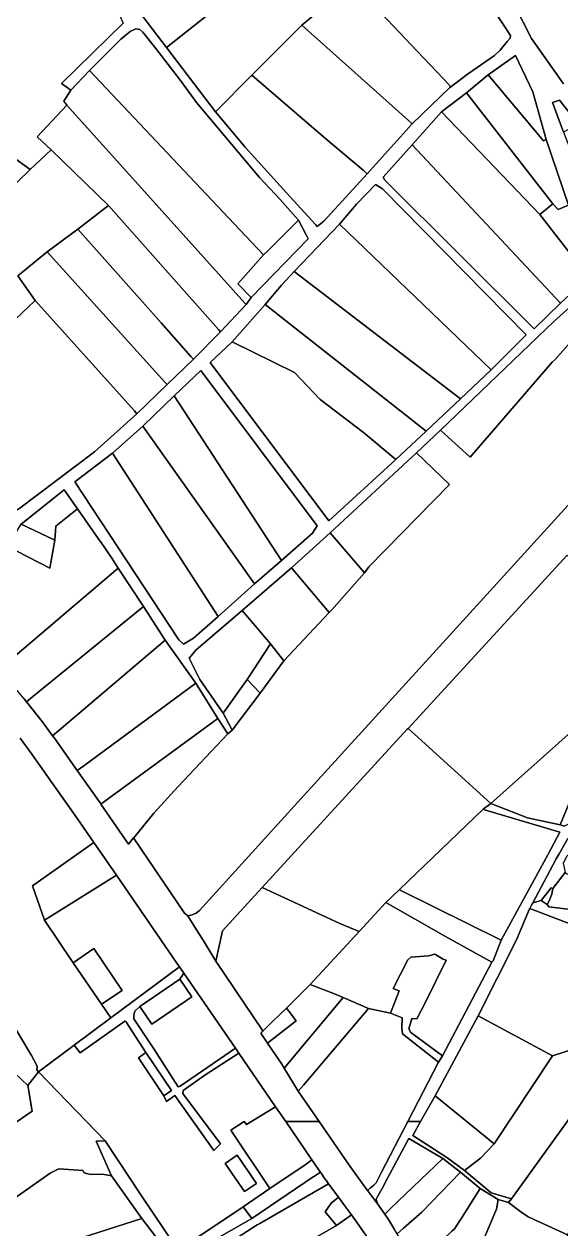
# Model space of a CAD drawing. Extents: x 542555 to 550520, y 1840485 to 1846995.
# Drawn here: x 548382 to 548772, y 1843922 to 1844796 of the extents above; entities that cross this region are included whole.
import ezdxf

# ---------------------------------------------------------------- set-up
doc = ezdxf.new("R2010")
doc.units = 0
doc.layers.add('Level 30', color=7, linetype='Continuous')

msp = doc.modelspace()

# ---------------------------------------------------------------- linework, layer by layer
at = {"layer": 'Level 30'}
for points in [[(548270.3579, 1844916.3852), (548387.16, 1844973.96), (548401.13, 1844937.68), (548445.18, 1844875.36), (548426.84, 1844860.87), (548431.92, 1844845.03), (548453.73, 1844797.1), (548409.08, 1844753.36), (548415.88, 1844748.44), (548410.89, 1844740.61), (548412.83, 1844737.5), (548391.33, 1844714.56), (548401.62, 1844705.17), (548386.25, 1844690.91), (548357.63, 1844711.41)], [(548737.99, 1844810.13), (548750.2, 1844786.08), (548773.53, 1844753.09)], [(548773.53, 1844753.09), (548750.2, 1844786.08), (548737.99, 1844810.13)], [(548377.96, 1844444.38), (548432.96, 1844485.99), (548463.85, 1844513.7), (548485.79, 1844534.79), (548504.77, 1844553.3), (548524.51, 1844573.1), (548543.1, 1844592.89), (548546.7, 1844598.06), (548588.14, 1844640.71), (548586.7171, 1844643.4617), (548581.19, 1844654.15), (548571.53, 1844665.12), (548567.738, 1844669.2004), (548552.86, 1844685.21), (548507.18, 1844739.53), (548495.38, 1844755.41), (548477.46, 1844778.78), (548468.07, 1844790.59), (548465.97, 1844792.51), (548462.94, 1844792.9), (548458.9, 1844790.93), (548452.19, 1844785.48), (548429.4, 1844762.83), (548415.88, 1844748.44), (548409.08, 1844753.36), (548453.73, 1844797.1)], [(548791.73, 1844603.44), (548766.5, 1844580.57), (548684.07, 1844501.7), (548666.77, 1844485.26), (548603.98, 1844427.27), (548575.91, 1844401.78), (548540.23, 1844370.85), (548506.88, 1844342.45), (548501.7, 1844336.28), (548509.42, 1844320.93), (548526.51, 1844296.29), (548532.5309, 1844284.945), (548532.99, 1844284.08), (548529.92, 1844281.53), (548522.55, 1844292.62), (548506.6, 1844318.28), (548484.22, 1844349.36), (548468.65, 1844373.88), (548450.14, 1844401.57), (548445.57, 1844408.96), (548437.44, 1844420.87), (548437.42, 1844420.84), (548420.76, 1844444.74), (548411.08, 1844458.5), (548379.74, 1844433.43)], [(548801.35, 1844474.28), (548580.4834, 1844231.5052), (548509.19, 1844153.14), (548506.77, 1844151.39), (548503.88, 1844150.01), (548500.76, 1844149.43), (548498.31, 1844151.17), (548461.43, 1844205.92), (548461.53, 1844206.04), (548476.09, 1844223.9), (548493.64, 1844243.24), (548529.92, 1844281.53), (548532.99, 1844284.08), (548553.18, 1844310.93), (548570.38, 1844334.45), (548603.43, 1844369.49), (548605.1827, 1844371.4454), (548629.11, 1844398.14), (548632.26, 1844402.6), (548690.69, 1844462.34), (548666.77, 1844485.26), (548684.07, 1844501.7), (548705.63, 1844482.08), (548765.19, 1844551.04), (548767.46, 1844552.96), (548793.21, 1844582.37)], [(548776.21, 1844411.02), (548660.74, 1844285.17), (548659.88, 1844284.83), (548554.64, 1844169.98), (548525.84, 1844138.56), (548521.2, 1844116.54), (548511.8326, 1844131.6132), (548508.2612, 1844137.3598), (548500.76, 1844149.43), (548503.88, 1844150.01), (548506.77, 1844151.39), (548509.19, 1844153.14), (548580.4834, 1844231.5052), (548801.35, 1844474.28)], [(548381.9, 1844306.78), (548383.63, 1844304.6), (548394.94, 1844290.36), (548402.65, 1844280.04), (548403.99, 1844278.24), (548420.51, 1844254.76), (548437.07, 1844231.23), (548437.62, 1844230.43), (548457.66, 1844201.45), (548461.43, 1844205.92), (548498.31, 1844151.17), (548500.76, 1844149.43), (548508.2612, 1844137.3598), (548511.8326, 1844131.6132), (548521.2, 1844116.54), (548555.26, 1844065.86), (548554.7391, 1844065.2927), (548553.8, 1844064.27), (548558.66, 1844057.03), (548568.93, 1844041.77), (548570.79, 1844038.71), (548580.95, 1844022.06), (548596.11, 1844000), (548590.0687, 1844000), (548577.9256, 1844000), (548571.85, 1844000), (548564.45, 1844010.77), (548537.78, 1844049.59), (548535.27, 1844053.24), (548497.85, 1844107.71), (548494.73, 1844112.26), (548492.77, 1844115.11), (548448.92, 1844178.95), (548432.59, 1844202.53), (548420.61, 1844219.85), (548387.66, 1844266.7), (548379.09, 1844278.18)], [(548379.09, 1844278.18), (548387.66, 1844266.7), (548420.61, 1844219.85), (548432.59, 1844202.53), (548388.03, 1844171.02), (548396.86, 1844146.3), (548417.5, 1844115.21), (548438.08, 1844085.15), (548444.88, 1844075.22), (548418.29, 1844055.47), (548392.4, 1844036.24), (548391.25, 1844037.68), (548391.48, 1844040.38), (548387.2, 1844047.95), (548369.52, 1844077.89)], [(548776.61, 1844205.37), (548770.2491, 1844194.3257), (548768.23, 1844190.82), (548761.3495, 1844177.9401), (548751.13, 1844158.81), (548750.003, 1844156.6725), (548749, 1844154.77), (548748.8412, 1844154.3933), (548739.4, 1844131.99), (548711.41, 1844076.8), (548680.27, 1844018.66), (548669.7, 1844000), (548667.6945, 1844000), (548660.9158, 1844000), (548660.42, 1844000), (548682.81, 1844043.28), (548685.63, 1844047.78), (548721.36, 1844115.84), (548722.39, 1844116.63), (548728.26, 1844131.78), (548762.19, 1844193.57), (548770.8, 1844209.96), (548716.1086, 1844226.3694), (548715.04, 1844226.69), (548720.79, 1844230.77), (548747.34, 1844220.42), (548771.05, 1844215.34), (548773.84, 1844214.36)], [(548795.24, 1844137.1), (548749.0279, 1844154.7593), (548749, 1844154.77), (548750.003, 1844156.6725), (548751.13, 1844158.81), (548757.28, 1844160.39), (548761.69, 1844157.55), (548762.83, 1844155.83), (548782.61, 1844153.38)], [(548492.07, 1843909.12), (548467.17, 1843946.14), (548440.81, 1843986.14), (548392.4, 1844036.24), (548418.29, 1844055.47), (548422.51, 1844050.05), (548454.98, 1844072.93), (548455.89, 1844072.76), (548470.39, 1844050.09), (548464.92, 1844046.27), (548483.42, 1844018.85), (548485.34, 1844014.68), (548491.27, 1844019.02), (548519.58, 1843979.07), (548524.43, 1843983.81), (548497.21, 1844020.33), (548497.38, 1844022.6), (548513.11, 1844033.82), (548537.78, 1844049.59), (548564.45, 1844010.77), (548543.38, 1843997.99), (548541.64, 1844000.14), (548532.06, 1843993.76), (548560.3, 1843951.41), (548540.88, 1843938.29), (548494.14, 1843906.93)], [(548629.95, 1843917.73), (548621.97, 1843929.02), (548619.55, 1843932.28), (548615.15, 1843938.2), (548610.06, 1843945.13), (548608.09, 1843947.81), (548602.89, 1843954.96), (548601.1, 1843957.42), (548600.7934, 1843957.8668), (548597.1, 1843963.25), (548596.8353, 1843963.6351), (548590.9, 1843972.27), (548571.85, 1844000), (548577.9256, 1844000), (548590.0687, 1844000), (548596.11, 1844000), (548617.28, 1843969.18), (548624.21, 1843959.65), (548631.29, 1843950.01), (548631.3817, 1843949.8864), (548636.5307, 1843942.9493), (548638.46, 1843940.35), (548643.7, 1843932.94), (548646.49, 1843928.99), (548650.81, 1843921.69)], [(548479.97, 1843913.27), (548467.43, 1843929.63), (548445.31, 1843960.8), (548434.24, 1843985.82), (548440.81, 1843986.14), (548467.17, 1843946.14), (548492.07, 1843909.12)], [(548520.58, 1843914.54), (548547.29, 1843929.75), (548591.8, 1843959.88), (548592.7, 1843960.45), (548597.1, 1843963.25), (548600.7934, 1843957.8668), (548601.1, 1843957.42), (548602.89, 1843954.96), (548598.33, 1843952.33), (548552.9518, 1843926.1599), (548551.01, 1843925.04), (548521.2, 1843905.7)]]:
    msp.add_lwpolyline(points, dxfattribs=at)
for points in [[(548734.97, 1844788.12), (548702.18, 1844838.56), (548679.3668, 1844870.7611), (548653.36, 1844907.47), (548636.21, 1844929.6), (548575.47, 1844881.23), (548468.13, 1844801.94), (548485.27, 1844779.53), (548520.91, 1844732.64), (548542.43, 1844707.13), (548572.4666, 1844674.0329), (548593.3498, 1844651.0219), (548594.74, 1844649.49), (548599.46, 1844653.44), (548630.89, 1844687.79), (548663.55, 1844724.07), (548690.69, 1844750.2), (548691.61, 1844750.83), (548704.41, 1844760.51), (548723.25, 1844773.54), (548727.43, 1844777.55), (548732.595, 1844783.6728), (548734.71, 1844786.18)], [(548575.47, 1844881.23), (548589.06, 1844861.69), (548485.27, 1844779.53), (548468.13, 1844801.94)], [(548600.74, 1844844.89), (548618.96, 1844825.2), (548583.43, 1844795.73), (548547.15, 1844759.24), (548520.91, 1844732.64), (548485.27, 1844779.53), (548589.06, 1844861.69)], [(548702.18, 1844838.56), (548734.97, 1844788.12), (548734.71, 1844786.18), (548732.595, 1844783.6728), (548727.43, 1844777.55), (548723.25, 1844773.54), (548704.41, 1844760.51), (548691.61, 1844750.83), (548689.2991, 1844753.4391), (548686.34, 1844756.78), (548667.355, 1844776.7304), (548641.11, 1844804.31), (548663.566, 1844816.904)], [(548641.11, 1844804.31), (548667.355, 1844776.7304), (548686.34, 1844756.78), (548689.2991, 1844753.4391), (548691.61, 1844750.83), (548690.69, 1844750.2), (548663.55, 1844724.07), (548660.9588, 1844726.3876), (548640.0408, 1844745.0968), (548583.43, 1844795.73), (548618.96, 1844825.2), (548621.25, 1844825.19)], [(548583.43, 1844795.73), (548640.0408, 1844745.0968), (548660.9588, 1844726.3876), (548663.55, 1844724.07), (548630.89, 1844687.79), (548627.9286, 1844690.3167), (548601.0425, 1844713.2569), (548547.15, 1844759.24)], [(548558.51, 1844631.62), (548555.76, 1844628.94), (548538.513, 1844647.2147), (548429.4, 1844762.83), (548452.19, 1844785.48), (548458.9, 1844790.93), (548462.94, 1844792.9), (548465.97, 1844792.51), (548468.07, 1844790.59), (548477.46, 1844778.78), (548495.38, 1844755.41), (548507.18, 1844739.53), (548552.86, 1844685.21), (548567.738, 1844669.2004), (548571.53, 1844665.12), (548581.19, 1844654.15), (548563.91, 1844636.93)], [(548792.18, 1844614.24), (548777.12, 1844665.12), (548760.92, 1844712.6), (548751.29, 1844747.37), (548738.61, 1844773.63), (548718.87, 1844759.49), (548703.12, 1844746.5), (548684.83, 1844732.65), (548663.59, 1844708.78), (548642.52, 1844685.25), (548643.72, 1844683.05), (548752.18, 1844575.31), (548771.27, 1844593.98), (548791.63, 1844612.71), (548792.05, 1844613)], [(548758.91, 1844711.65), (548718.87, 1844759.49), (548738.61, 1844773.63), (548751.29, 1844747.37), (548760.92, 1844712.6)], [(548429.4, 1844762.83), (548538.513, 1844647.2147), (548555.76, 1844628.94), (548537.18, 1844607.83), (548546.279, 1844598.492), (548546.7, 1844598.06), (548543.1, 1844592.89), (548542.1559, 1844593.9381), (548514.4719, 1844624.6694), (548412.83, 1844737.5), (548410.89, 1844740.61), (548415.88, 1844748.44)], [(548547.15, 1844759.24), (548601.0425, 1844713.2569), (548627.9286, 1844690.3167), (548630.89, 1844687.79), (548599.46, 1844653.44), (548594.74, 1844649.49), (548593.3498, 1844651.0219), (548572.4666, 1844674.0329), (548542.43, 1844707.13), (548520.91, 1844732.64)], [(548769.46, 1844661.77), (548765.77, 1844666.01), (548703.12, 1844746.5), (548718.87, 1844759.49), (548758.91, 1844711.65), (548760.92, 1844712.6), (548777.12, 1844665.12)], [(548703.12, 1844746.5), (548765.77, 1844666.01), (548756.3, 1844658.29), (548684.83, 1844732.65)], [(548412.83, 1844737.5), (548514.4719, 1844624.6694), (548542.1559, 1844593.9381), (548543.1, 1844592.89), (548524.51, 1844573.1), (548523.0088, 1844574.7938), (548498.1493, 1844602.8416), (548443.19, 1844664.85), (548401.62, 1844705.17), (548391.33, 1844714.56)], [(548784.22, 1844723.86), (548773.48, 1844717.91), (548765.47, 1844739.45), (548770.61, 1844741.28)], [(548822.6, 1844637.52), (548843.07, 1844655.19), (548819.55, 1844680.65), (548803.6087, 1844700.1468), (548795.1698, 1844710.468), (548784.22, 1844723.86), (548770.61, 1844741.28), (548765.47, 1844739.45), (548773.48, 1844717.91), (548788.39, 1844679.75), (548784.51, 1844674), (548801.8, 1844617.08)], [(548756.3, 1844658.29), (548791.63, 1844612.71), (548771.27, 1844593.98), (548663.59, 1844708.78), (548684.83, 1844732.65)], [(548386.25, 1844690.91), (548339.37, 1844645.37), (548333.68, 1844651.17), (548324.9392, 1844656.9558), (548311.88, 1844665.6), (548310.8795, 1844674.9765), (548309.7, 1844686.03), (548337.13, 1844716.59), (548344.5, 1844721.29), (548357.63, 1844711.41)], [(548663.59, 1844708.78), (548771.27, 1844593.98), (548752.18, 1844575.31), (548643.72, 1844683.05), (548642.52, 1844685.25)], [(548443.19, 1844664.85), (548421.03, 1844647.58), (548398.78, 1844631.19), (548377.38, 1844613.68), (548390.05, 1844595.86), (548360.7, 1844568.35), (548349.19, 1844602.31), (548339.37, 1844645.37), (548386.25, 1844690.91), (548401.62, 1844705.17)], [(548746.44, 1844570.84), (548642.05, 1844676.82), (548637.02, 1844680.11), (548623.2, 1844665.75), (548610.75, 1844651.2), (548578.05, 1844616.98), (548568.83, 1844606.88), (548556.88, 1844592.89), (548532.92, 1844565.91), (548516.92, 1844550.98), (548603.12, 1844435.89), (548651.76, 1844480.49), (548673.88, 1844501.12), (548698.64, 1844524.46), (548720.98, 1844545.49)], [(548642.05, 1844676.82), (548746.44, 1844570.84), (548720.98, 1844545.49), (548610.75, 1844651.2), (548623.2, 1844665.75), (548637.02, 1844680.11)], [(548443.19, 1844664.85), (548498.1493, 1844602.8416), (548523.0088, 1844574.7938), (548524.51, 1844573.1), (548504.77, 1844553.3), (548503.0346, 1844555.2538), (548481.4611, 1844579.5427), (548421.03, 1844647.58)], [(548777.12, 1844665.12), (548792.18, 1844614.24), (548792.05, 1844613), (548791.63, 1844612.71), (548756.3, 1844658.29), (548765.77, 1844666.01), (548769.46, 1844661.77)], [(548421.03, 1844647.58), (548481.4611, 1844579.5427), (548503.0346, 1844555.2538), (548504.77, 1844553.3), (548485.79, 1844534.79), (548484.0675, 1844536.6984), (548398.78, 1844631.19)], [(548581.19, 1844654.15), (548586.7171, 1844643.4617), (548588.14, 1844640.71), (548546.7, 1844598.06), (548546.279, 1844598.492), (548537.18, 1844607.83), (548555.76, 1844628.94), (548558.51, 1844631.62), (548563.91, 1844636.93)], [(548610.75, 1844651.2), (548720.98, 1844545.49), (548698.64, 1844524.46), (548578.05, 1844616.98)], [(548398.78, 1844631.19), (548484.0675, 1844536.6984), (548485.79, 1844534.79), (548463.85, 1844513.7), (548462.0009, 1844515.7585), (548390.05, 1844595.86), (548377.38, 1844613.68)], [(548578.05, 1844616.98), (548698.64, 1844524.46), (548673.88, 1844501.12), (548556.88, 1844592.89), (548568.83, 1844606.88)], [(548801.78, 1844586.73), (548796.32, 1844583.22), (548793.21, 1844582.37), (548767.46, 1844552.96), (548765.19, 1844551.04), (548705.63, 1844482.08), (548684.07, 1844501.7), (548766.5, 1844580.57), (548791.73, 1844603.44), (548795.76, 1844603.89)], [(548390.05, 1844595.86), (548462.0009, 1844515.7585), (548463.85, 1844513.7), (548432.96, 1844485.99), (548377.96, 1844444.38), (548368.92, 1844438.63), (548361.4881, 1844424.0723), (548357.75, 1844416.75), (548356.615, 1844417.8707), (548352.99, 1844421.45), (548349.2375, 1844418.0538), (548344.67, 1844413.92), (548338.96, 1844419.68), (548337.64, 1844443.58), (548337.57, 1844446.36), (548342.58, 1844468.27), (548349.67, 1844491.27), (548352.29, 1844487.95), (548356.5, 1844491.3), (548353.76, 1844494.87), (548360.41, 1844497.39), (548366.92, 1844518.53), (548360.7, 1844568.35)], [(548556.88, 1844592.89), (548673.88, 1844501.12), (548651.76, 1844480.49), (548628.38, 1844500.01), (548596.92, 1844523.93), (548578.1, 1844543.54), (548532.92, 1844565.91)], [(548532.92, 1844565.91), (548578.1, 1844543.54), (548596.92, 1844523.93), (548628.38, 1844500.01), (548651.76, 1844480.49), (548603.12, 1844435.89), (548516.92, 1844550.98)], [(548594.61, 1844432.31), (548510.23, 1844544.98), (548490.97, 1844526.57), (548468.15, 1844504.67), (548446.11, 1844484.95), (548418.78, 1844464.23), (548494.3, 1844349.51), (548497.75, 1844346.47), (548504.86, 1844350.81), (548522.89, 1844366.44), (548549.23, 1844390.35), (548568.86, 1844407.07), (548591.19, 1844426.95)], [(548510.23, 1844544.98), (548594.61, 1844432.31), (548591.19, 1844426.95), (548568.86, 1844407.07), (548490.97, 1844526.57)], [(548490.97, 1844526.57), (548568.86, 1844407.07), (548549.23, 1844390.35), (548468.15, 1844504.67)], [(548468.15, 1844504.67), (548549.23, 1844390.35), (548522.89, 1844366.44), (548446.11, 1844484.95)], [(548446.11, 1844484.95), (548522.89, 1844366.44), (548504.86, 1844350.81), (548497.75, 1844346.47), (548494.3, 1844349.51), (548418.78, 1844464.23)], [(548666.77, 1844485.26), (548690.69, 1844462.34), (548632.26, 1844402.6), (548629.11, 1844398.14), (548603.98, 1844427.27)], [(548405.07, 1844431.98), (548404.19, 1844421.9), (548379.74, 1844433.43), (548411.08, 1844458.5), (548420.76, 1844444.74)], [(548368.62, 1844332.17), (548364.12, 1844328.34), (548349.7, 1844345.73), (548346.53, 1844349.18), (548349.47, 1844354.95), (548351.23, 1844358.39), (548356.53, 1844368.97), (548356.18, 1844372.88), (548364.37, 1844405.82), (548368.7, 1844418.12), (548400.55, 1844401.59), (548404.19, 1844421.9), (548405.07, 1844431.98), (548420.76, 1844444.74), (548437.42, 1844420.84), (548437.44, 1844420.87), (548445.57, 1844408.96), (548450.14, 1844401.57)], [(548379.74, 1844433.43), (548404.19, 1844421.9), (548400.55, 1844401.59), (548368.7, 1844418.12), (548374.74, 1844425.22)], [(548605.1827, 1844371.4454), (548603.43, 1844369.49), (548603.3887, 1844369.5384), (548575.91, 1844401.78), (548603.98, 1844427.27), (548629.11, 1844398.14)], [(548844.51, 1844348.09), (548837.81, 1844338.4), (548810.38, 1844310.93), (548720.79, 1844230.77), (548665.25, 1844281.08), (548660.74, 1844285.17), (548776.21, 1844411.02), (548834.06, 1844357.57), (548839.59, 1844353.41)], [(548575.91, 1844401.78), (548603.3887, 1844369.5384), (548603.43, 1844369.49), (548570.38, 1844334.45), (548560.84, 1844346.72), (548540.23, 1844370.85)], [(548388.09, 1844308.23), (548383.63, 1844304.6), (548381.9, 1844306.78), (548373.53, 1844316.98), (548364.12, 1844328.34), (548368.62, 1844332.17), (548450.14, 1844401.57), (548468.65, 1844373.88)], [(548407.08, 1844283.81), (548402.65, 1844280.04), (548394.94, 1844290.36), (548383.63, 1844304.6), (548388.09, 1844308.23), (548468.65, 1844373.88), (548484.22, 1844349.36)], [(548540.23, 1844370.85), (548560.84, 1844346.72), (548543.94, 1844320.95), (548526.51, 1844296.29), (548509.42, 1844320.93), (548501.7, 1844336.28), (548506.88, 1844342.45)], [(548425.3, 1844258.29), (548420.51, 1844254.76), (548403.99, 1844278.24), (548402.65, 1844280.04), (548407.08, 1844283.81), (548484.22, 1844349.36), (548506.6, 1844318.28)], [(548570.38, 1844334.45), (548553.18, 1844310.93), (548552.7523, 1844311.3938), (548543.94, 1844320.95), (548560.84, 1844346.72)], [(548442.26, 1844233.83), (548437.62, 1844230.43), (548437.07, 1844231.23), (548420.51, 1844254.76), (548425.3, 1844258.29), (548506.6, 1844318.28), (548522.55, 1844292.62)], [(548543.94, 1844320.95), (548552.7523, 1844311.3938), (548553.18, 1844310.93), (548532.99, 1844284.08), (548532.5309, 1844284.945), (548526.51, 1844296.29)], [(548850.5, 1844316.68), (548855.87, 1844270.98), (548857.1, 1844229.36), (548803.13, 1844224.75), (548784.09, 1844218.94), (548773.84, 1844214.36), (548771.05, 1844215.34), (548810.38, 1844310.93), (548840.26, 1844314.85)], [(548720.79, 1844230.77), (548810.38, 1844310.93), (548771.05, 1844215.34), (548747.34, 1844220.42)], [(548461.53, 1844206.04), (548461.43, 1844205.92), (548457.66, 1844201.45), (548437.62, 1844230.43), (548442.26, 1844233.83), (548522.55, 1844292.62), (548529.92, 1844281.53), (548493.64, 1844243.24), (548476.09, 1844223.9)], [(548660.74, 1844285.17), (548665.25, 1844281.08), (548720.79, 1844230.77), (548715.04, 1844226.69), (548654.18, 1844168.33), (548644.58, 1844159.13), (548625.07, 1844137.97), (548611.19, 1844143.71), (548561.1, 1844166.98), (548554.64, 1844169.98), (548659.88, 1844284.83)], [(548715.04, 1844226.69), (548716.1086, 1844226.3694), (548770.8, 1844209.96), (548762.19, 1844193.57), (548728.26, 1844131.78), (548654.3026, 1844168.2695), (548654.18, 1844168.33)], [(548795.34, 1844214.78), (548795.3937, 1844214.5906), (548797.29, 1844207.91), (548794.32, 1844203.99), (548788.38, 1844204.73), (548782.9, 1844200.49), (548775.95, 1844192.76), (548773.19, 1844187.54), (548774.55, 1844180.86), (548765.63, 1844169.24), (548764.55, 1844169.58), (548757.28, 1844160.39), (548751.13, 1844158.81), (548761.3495, 1844177.9401), (548768.23, 1844190.82), (548770.2491, 1844194.3257), (548776.61, 1844205.37), (548786.86, 1844211.48), (548793.6787, 1844214.1335)], [(548448.92, 1844178.95), (548396.86, 1844146.3), (548388.03, 1844171.02), (548432.59, 1844202.53)], [(548492.77, 1844115.11), (548494.73, 1844112.26), (548444.88, 1844075.22), (548438.08, 1844085.15), (548453, 1844095.21), (548432.49, 1844125.56), (548417.5, 1844115.21), (548396.86, 1844146.3), (548448.92, 1844178.95)], [(548786.49, 1844166.86), (548783.65, 1844155.14), (548782.61, 1844153.38), (548762.83, 1844155.83), (548761.69, 1844157.55), (548763.01, 1844160.24), (548764.94, 1844165.02), (548765.63, 1844169.24), (548774.55, 1844180.86), (548776.18, 1844179.85), (548782.22, 1844176.58), (548787.28, 1844174.5)], [(548554.64, 1844169.98), (548561.1, 1844166.98), (548611.19, 1844143.71), (548625.07, 1844137.97), (548589.68, 1844099.59), (548572.43, 1844082.37), (548562.43, 1844072.83), (548555.59, 1844066.05), (548555.26, 1844065.86), (548521.2, 1844116.54), (548525.84, 1844138.56)], [(548654.18, 1844168.33), (548654.3026, 1844168.2695), (548728.26, 1844131.78), (548722.39, 1844116.63), (548721.36, 1844115.84), (548687.78, 1844134.26), (548644.58, 1844159.13)], [(548757.28, 1844160.39), (548764.55, 1844169.58), (548765.63, 1844169.24), (548764.94, 1844165.02), (548763.01, 1844160.24), (548761.69, 1844157.55)], [(548644.58, 1844159.13), (548687.78, 1844134.26), (548721.36, 1844115.84), (548685.63, 1844047.78), (548662.54, 1844064.6), (548661.27, 1844067.47), (548663.34, 1844074.81), (548666.98, 1844074.55), (548673.13, 1844086.11), (548688.33, 1844117.17), (548686, 1844117.9), (548679.98, 1844121.6), (548675.47, 1844120.35), (548662.57, 1844119.33), (548660.58, 1844117.41), (548649.86, 1844096.72), (548654.06, 1844094.89), (548647.79, 1844078.81), (548631.81, 1844082.11), (548613.45, 1844090), (548607.18, 1844092.68), (548589.68, 1844099.59), (548625.07, 1844137.97)], [(548749, 1844154.77), (548749.0279, 1844154.7593), (548795.24, 1844137.1), (548821.93, 1844101.01), (548827.38, 1844071.16), (548811.29, 1844062.49), (548765.38, 1844047.68), (548711.41, 1844076.8), (548739.4, 1844131.99), (548748.8412, 1844154.3933)], [(548417.5, 1844115.21), (548432.49, 1844125.56), (548453, 1844095.21), (548438.08, 1844085.15)], [(548647.79, 1844078.81), (548654.06, 1844094.89), (548649.86, 1844096.72), (548660.58, 1844117.41), (548662.57, 1844119.33), (548675.47, 1844120.35), (548679.98, 1844121.6), (548686, 1844117.9), (548688.33, 1844117.17), (548673.13, 1844086.11), (548666.98, 1844074.55), (548663.34, 1844074.81), (548661.27, 1844067.47), (548662.54, 1844064.6), (548685.63, 1844047.78), (548682.81, 1844043.28), (548656.47, 1844063.71), (548656.05, 1844067.85), (548656.25, 1844075.23)], [(548392.4, 1844036.24), (548384.72, 1844026.34), (548375.46, 1844034.86), (548369, 1844037.42), (548365.3935, 1844037.0976), (548359.64, 1844038.13), (548351.4022, 1844037.4028), (548350.28, 1844038.68), (548348.12, 1844055.25), (548343.22, 1844065.46), (548337.76, 1844081.46), (548338.7296, 1844084.7396), (548339.33, 1844085.38), (548341.39, 1844091.43), (548340.63, 1844098.01), (548339.6738, 1844102.6303), (548348.2, 1844102.97), (548356.27, 1844108.77), (548364.19, 1844099.11), (548365.18, 1844091.27), (548369.52, 1844077.89), (548387.2, 1844047.95), (548391.48, 1844040.38), (548391.25, 1844037.68)], [(548535.27, 1844053.24), (548537.78, 1844049.59), (548513.11, 1844033.82), (548497.38, 1844022.6), (548497.21, 1844020.33), (548524.43, 1843983.81), (548519.58, 1843979.07), (548491.27, 1844019.02), (548485.34, 1844014.68), (548483.42, 1844018.85), (548488.96, 1844022.63), (548470.39, 1844050.09), (548455.89, 1844072.76), (548454.98, 1844072.93), (548422.51, 1844050.05), (548418.29, 1844055.47), (548444.88, 1844075.22), (548494.73, 1844112.26), (548497.85, 1844107.71), (548495.08, 1844103.31), (548465.98, 1844083.48), (548462.22, 1844080.21), (548461.64, 1844077.29), (548461.52, 1844074.55), (548476.2, 1844052.94), (548493.69, 1844025.32), (548495.2, 1844025.79), (548511.41, 1844036.98)], [(548511.41, 1844036.98), (548495.2, 1844025.79), (548493.69, 1844025.32), (548476.2, 1844052.94), (548461.52, 1844074.55), (548461.64, 1844077.29), (548462.22, 1844080.21), (548465.98, 1844083.48), (548474.58, 1844070.85), (548503.6, 1844090.66), (548495.08, 1844103.31), (548497.85, 1844107.71), (548535.27, 1844053.24)], [(548474.58, 1844070.85), (548465.98, 1844083.48), (548495.08, 1844103.31), (548503.6, 1844090.66)], [(548613.45, 1844090), (548570.79, 1844038.71), (548568.93, 1844041.77), (548558.66, 1844057.03), (548562.06, 1844059.68), (548579.34, 1844073.17), (548574.0077, 1844080.2694), (548572.43, 1844082.37), (548589.68, 1844099.59), (548607.18, 1844092.68)], [(548584.77, 1844026.57), (548580.95, 1844022.06), (548570.79, 1844038.71), (548613.45, 1844090), (548631.81, 1844082.11)], [(548572.43, 1844082.37), (548574.0077, 1844080.2694), (548579.34, 1844073.17), (548562.06, 1844059.68), (548558.66, 1844057.03), (548553.8, 1844064.27), (548554.7391, 1844065.2927), (548555.26, 1844065.86), (548555.59, 1844066.05), (548562.43, 1844072.83)], [(548647.79, 1844078.81), (548656.25, 1844075.23), (548656.05, 1844067.85), (548656.47, 1844063.71), (548682.81, 1844043.28), (548660.42, 1844000), (548641.4, 1843963.23), (548639.72, 1843959.93), (548637.52, 1843955.6), (548635.69, 1843953.96), (548634.61, 1843952.99), (548633.41, 1843951.91), (548631.29, 1843950.01), (548624.21, 1843959.65), (548617.28, 1843969.18), (548596.11, 1844000), (548580.95, 1844022.06), (548584.77, 1844026.57), (548631.81, 1844082.11)], [(548711.41, 1844076.8), (548765.38, 1844047.68), (548723.21, 1843983.99), (548680.27, 1844018.66)], [(548827.38, 1844071.16), (548735.7, 1843943.88), (548721.01, 1843948.34), (548701.68, 1843964.44), (548713.11, 1843973.45), (548723.21, 1843983.99), (548765.38, 1844047.68), (548811.29, 1844062.49)], [(548850.62, 1844033.58), (548845.06, 1844024.26), (548836.12, 1844013.04), (548824.96, 1843997.87), (548816.43, 1843988.14), (548799.57, 1843964.66), (548784.09, 1843934.03), (548776.43, 1843917.89), (548747.82, 1843930.92), (548742.48, 1843934.45), (548733.51, 1843941.29), (548735.7, 1843943.88), (548827.38, 1844071.16), (548830.13, 1844066.72)], [(548488.96, 1844022.63), (548483.42, 1844018.85), (548464.92, 1844046.27), (548470.39, 1844050.09)], [(548440.81, 1843986.14), (548434.24, 1843985.82), (548445.31, 1843960.8), (548438.92, 1843961.95), (548430.51, 1843961.71), (548428.24, 1843962.16), (548425.61, 1843962.93), (548424.67, 1843964.66), (548407.25, 1843965.66), (548400.88, 1843962.53), (548351.44, 1843928.08), (548356.59, 1843938.64), (548359.33, 1843951.86), (548356.12, 1843985.47), (548377, 1844000), (548387.82, 1844007.53), (548384.72, 1844026.34), (548392.4, 1844036.24)], [(548387.82, 1844007.53), (548377, 1844000), (548354.0427, 1844000), (548354.32, 1844001.02), (548357.39, 1844005.76), (548358.5004, 1844006.8505), (548358.75, 1844006.53), (548365.83, 1844007.59), (548368.79, 1844010.02), (548374.19, 1844017.93), (548373.2, 1844023.45), (548371.1244, 1844027.5361), (548371.15, 1844027.65), (548370.35, 1844032.89), (548365.77, 1844037.03), (548365.3935, 1844037.0976), (548369, 1844037.42), (548375.46, 1844034.86), (548384.72, 1844026.34)], [(548713.11, 1843973.45), (548701.68, 1843964.44), (548688.77, 1843974.03), (548671.56, 1843985.06), (548663.99, 1843989.91), (548669.7, 1844000), (548680.27, 1844018.66), (548723.21, 1843983.99)], [(548586.63, 1843969.22), (548585.85, 1843968.66), (548560.3, 1843951.41), (548532.06, 1843993.76), (548541.64, 1844000.14), (548543.38, 1843997.99), (548564.45, 1844010.77), (548571.85, 1844000), (548590.9, 1843972.27)], [(548735.7, 1843943.88), (548733.51, 1843941.29), (548726.02, 1843943.49), (548713.06, 1843951.47), (548698.66, 1843963.35), (548685.97, 1843973.29), (548661.3016, 1843987.8301), (548661.2, 1843987.89), (548645.8055, 1843958.9112), (548641.81, 1843951.39), (548639.97, 1843948.1), (548638.04, 1843944.65), (548637.51, 1843943.71), (548638.46, 1843940.35), (548636.5307, 1843942.9493), (548631.3817, 1843949.8864), (548631.29, 1843950.01), (548633.41, 1843951.91), (548634.61, 1843952.99), (548635.69, 1843953.96), (548637.52, 1843955.6), (548641.4, 1843963.23), (548660.42, 1844000), (548660.9158, 1844000), (548667.6945, 1844000), (548669.7, 1844000), (548663.99, 1843989.91), (548671.56, 1843985.06), (548688.77, 1843974.03), (548701.68, 1843964.44), (548721.01, 1843948.34)], [(548661.3016, 1843987.8301), (548685.97, 1843973.29), (548647.93, 1843936.98), (548643.7, 1843932.94), (548638.46, 1843940.35), (548637.51, 1843943.71), (548638.04, 1843944.65), (548639.97, 1843948.1), (548641.81, 1843951.39), (548645.8055, 1843958.9112), (548661.2, 1843987.89)], [(548550.55, 1843955.21), (548541.88, 1843949.37), (548527.86, 1843969.72), (548536.48, 1843975.7)], [(548541.88, 1843949.37), (548550.55, 1843955.21), (548536.48, 1843975.7), (548527.86, 1843969.72)], [(548657.43, 1843922.78), (548652.66, 1843918.59), (548650.81, 1843921.69), (548646.49, 1843928.99), (548643.7, 1843932.94), (548647.93, 1843936.98), (548685.97, 1843973.29), (548698.66, 1843963.35), (548670.57, 1843934.34)], [(548445.31, 1843960.8), (548467.43, 1843929.63), (548348.5, 1843891.78), (548348.71, 1843897.3), (548348.73, 1843900.85), (548349.68, 1843916.09), (548352.41, 1843923.27), (548351.44, 1843928.08), (548400.88, 1843962.53), (548407.25, 1843965.66), (548424.67, 1843964.66), (548425.61, 1843962.93), (548428.24, 1843962.16), (548430.51, 1843961.71), (548438.92, 1843961.95)], [(548596.8353, 1843963.6351), (548597.1, 1843963.25), (548592.7, 1843960.45), (548591.8, 1843959.88), (548547.29, 1843929.75), (548540.88, 1843938.29), (548560.3023, 1843951.4067), (548585.85, 1843968.66), (548590.9, 1843972.27)], [(548669.71, 1843899.38), (548665.17, 1843895.14), (548659.19, 1843907.61), (548652.66, 1843918.59), (548657.43, 1843922.78), (548670.57, 1843934.34), (548698.66, 1843963.35), (548713.06, 1843951.47), (548699.38, 1843929.94), (548694.24, 1843922.33), (548692.47, 1843920.49), (548686.5, 1843915.03)], [(548600.55, 1843934.52), (548608.67, 1843924.71), (548588.13, 1843912.69), (548556.95, 1843908.81), (548530.79, 1843887.88), (548521, 1843902.79), (548521.2, 1843905.7), (548551.01, 1843925.04), (548552.9518, 1843926.1599), (548598.33, 1843952.33), (548602.89, 1843954.96), (548608.09, 1843947.81), (548610.06, 1843945.13), (548605.76, 1843941.59), (548604.72, 1843940.73)], [(548724.88, 1843936.49), (548711.15, 1843904.69), (548693.5, 1843886.86), (548679.44, 1843875.23), (548674.67, 1843871.29), (548672.42, 1843877.63), (548666.41, 1843892.55), (548665.17, 1843895.14), (548669.71, 1843899.38), (548686.5, 1843915.03), (548692.47, 1843920.49), (548694.24, 1843922.33), (548699.38, 1843929.94), (548713.06, 1843951.47), (548726.02, 1843943.49)], [(548540.88, 1843938.29), (548547.29, 1843929.75), (548520.58, 1843914.54), (548501.78, 1843903.24), (548495.35, 1843904.12), (548494.14, 1843906.93)], [(548614.6, 1843928.83), (548608.67, 1843924.71), (548600.55, 1843934.52), (548604.72, 1843940.73), (548605.76, 1843941.59), (548610.06, 1843945.13), (548615.15, 1843938.2), (548619.55, 1843932.28)], [(548733.51, 1843941.29), (548742.48, 1843934.45), (548747.82, 1843930.92), (548776.43, 1843917.89), (548767.26, 1843899.07), (548757.73, 1843884.82), (548711.15, 1843904.69), (548724.88, 1843936.49), (548726.02, 1843943.49)], [(548467.43, 1843929.63), (548479.97, 1843913.27), (548467.14, 1843910.33), (548447.72, 1843904.26), (548365.94, 1843882.99), (548357.3, 1843878.6), (548354.74, 1843877.33), (548349.94, 1843885.94), (548348.5, 1843891.78)], [(548631.3, 1843898.96), (548602.04, 1843878.99), (548588.13, 1843912.69), (548608.67, 1843924.71), (548614.6, 1843928.83), (548619.55, 1843932.28), (548621.97, 1843929.02), (548629.95, 1843917.73), (548633.61, 1843911.49), (548640.93, 1843899.24), (548639.56, 1843898.65), (548634.45, 1843898.84)]]:
    msp.add_lwpolyline(points, close=True, dxfattribs=at)

doc.saveas('drawing.dxf')
